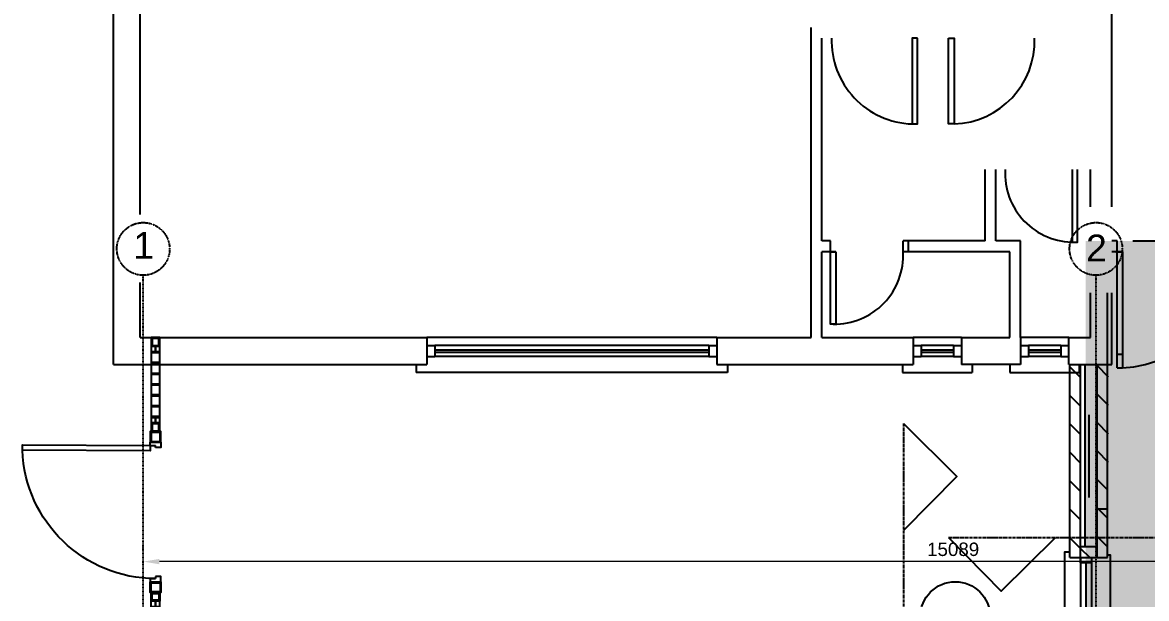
# Model space of a CAD drawing. Header units: inches. Extents: x -48459 to 205009, y 10398 to 54474.
# Drawn here: x -767 to 9703, y 33486 to 38853 of the extents above; entities that cross this region are included whole.
import ezdxf

# ---------------------------------------------------------------- set-up
doc = ezdxf.new("R2010")
doc.units = ezdxf.units.IN
doc.header["$MEASUREMENT"] = 0
doc.linetypes.add('CENTERX2', pattern=[4, 2.5, -0.5, 0.5, -0.5])
doc.linetypes.add('DASHDOT2', pattern=[0.5, 0.25, -0.125, 0, -0.125])
for name, color, linetype in [('AA-HATCH', 8, 'Continuous'), ('AR-DOOR', 8, 'Continuous'), ('AR-GRID-LINE', 8, 'DASHDOT2'), ('AR-Hat', 8, 'Continuous'), ('AR-HATCH', 8, 'Continuous'), ('AR-PROJECT-DIMS', 8, 'Continuous'), ('AR-RAILING', 8, 'Continuous'), ('AR-RAINWATER', 8, 'Continuous'), ('AR-SECTION-LINE', 5, 'Continuous'), ('AR-WALL-EXT', 4, 'Continuous'), ('AR-WIND-FRAM', 4, 'Continuous'), ('AR-WIND-SILL', 8, 'Continuous'), ('ARQ-Pavment HATCH', 9, 'Continuous')]:
    doc.layers.add(name, color=color, linetype=linetype)
doc.styles.add('MS_1.100_5.0mm', font='arial.ttf', dxfattribs={"height": 500})
doc.styles.add('MS_1.50_2.5mm', font='arial.ttf', dxfattribs={"height": 125})
doc.dimstyles.new('MS_1.50_2.5mm', dxfattribs={"dimtxt": 125, "dimasz": 150, "dimexe": 150, "dimexo": 100, "dimgap": 50, "dimtad": 1, "dimtoh": 1, "dimdec": 0, "dimdsep": 46, "dimtxsty": 'MS_1.50_2.5mm', "dimcen": 150, "dimclre": 256, "dimclrt": 4, "dimadec": 0, "dimazin": 0, "dimtfac": 1, "dimtdec": 0, "dimtix": 1, "dimtmove": 2, "dimatfit": 2, "dimfxl": 1, "dimlwd": 18, "dimlwe": 18, "dimarcsym": 0})
pattern_1 = [(135, (8990, 25302.44), (-132.5825, -132.5825), [])]

# ---------------------------------------------------------------- blocks, each defined once
blk = doc.blocks.new('A$Cec206545')
at = {"layer": 'AR-DOOR'}
for p, q in [((1086, 1183), (1036, 1183)), ((1086, 1083), (1086, 1183)), ((2780, 1183), (2830, 1183)), ((2780, 1083), (2780, 1183)), ((1086, 1083), (1036, 1083)), ((1073, 1083), (1136, 1083)), ((1136, 1083), (1073, 1083)), ((1086, 1), (1086, 1083)), ((1123, 1083), (1136, 1083)), ((1136, 1083), (1136, 1)), ((2730, 1083), (2729, 481)), ((2811, 1083), (2730, 1083)), ((2779, 481), (2780, 1083)), ((2780, 1083), (2830, 1083)), ((2729, 481), (2779, 481)), ((1086, 1), (1136, 1))]:
    blk.add_line(p, q, dxfattribs=at)
at = {"layer": 'AR-Hat'}
for centre, radius, start, end in [((1084, 1084), 1084, 272.7541, 359.9557), ((2773, 1084), 605, 180.0982, 265.7697)]:
    blk.add_arc(centre, radius, start, end, dxfattribs=at)
blk = doc.blocks.new('EXT GATE 1200')
for p, q in [((30, 100), (30, 50)), ((50, 50), (30, 50)), ((1250, 50), (1270, 50)), ((1270, 100), (1270, 50))]:
    blk.add_line(p, q)
blk.add_lwpolyline([(30, 100), (80, 100), (73, 1289), (23, 1289)], close=True)
for points in [[(30, 100), (0, 100), (0, 0), (50, 0), (50, 50)], [(1270, 100), (1300, 100), (1300, 0), (1250, 0), (1250, 50)]]:
    blk.add_lwpolyline(points)
blk.add_arc((30, 50), 1240, 360, 87.9969)
blk = doc.blocks.new('A$C436d26f4')
at = {"layer": 'AR-RAILING'}
for p, q in [((1200, 3170), (1200, 2455)), ((1280, 2455), (1280, 3170))]:
    blk.add_line(p, q, dxfattribs=at)
for points in [[(1200, 3170), (1280, 3170), (1280, 3250), (1200, 3250)], [(1208, 3178), (1272, 3178), (1272, 3242), (1208, 3242)], [(1244, 3118), (1244, 3170), (1236, 3170), (1236, 3118)], [(1200, 3110), (1280, 3110), (1280, 3118), (1200, 3118)], [(1200, 3010), (1280, 3010), (1280, 3018), (1200, 3018)], [(1200, 2909), (1280, 2909), (1280, 2917), (1200, 2917)], [(1200, 2809), (1280, 2809), (1280, 2817), (1200, 2817)], [(1200, 2708), (1280, 2708), (1280, 2716), (1200, 2716)], [(1200, 2608), (1280, 2608), (1280, 2616), (1200, 2616)], [(1200, 2507), (1280, 2507), (1280, 2515), (1200, 2515)], [(1200, 2375), (1280, 2375), (1280, 2455), (1200, 2455)], [(1208, 2383), (1272, 2383), (1272, 2447), (1208, 2447)], [(1244, 2455), (1244, 2507), (1236, 2507), (1236, 2455)], [(1190, 2275), (1290, 2275), (1290, 2375), (1190, 2375)], [(1198, 2283), (1282, 2283), (1282, 2367), (1198, 2367)], [(1200, 875), (1280, 875), (1280, 795), (1200, 795)], [(1200, 734), (1280, 734), (1280, 742), (1200, 742)], [(1244, 742), (1244, 795), (1236, 795), (1236, 742)], [(1200, 635), (1280, 635), (1280, 643), (1200, 643)], [(1200, 534), (1280, 534), (1280, 542), (1200, 542)], [(1200, 434), (1280, 434), (1280, 442), (1200, 442)], [(1200, 333), (1280, 333), (1280, 341), (1200, 341)], [(1200, 233), (1280, 233), (1280, 241), (1200, 241)], [(1200, 132), (1280, 132), (1280, 140), (1200, 140)], [(1244, 80), (1244, 132), (1236, 132), (1236, 80)], [(1200, 80), (1280, 80), (1280, 0), (1200, 0)]]:
    blk.add_lwpolyline(points, close=True, dxfattribs=at)
for points in [[(1200, 80), (1200, 795)], [(1280, 80), (1280, 795)]]:
    blk.add_lwpolyline(points, dxfattribs=at)
at = {"layer": 'AR-RAINWATER'}
for points in [[(1190, 975), (1290, 975), (1290, 875), (1190, 875)], [(1198, 967), (1282, 967), (1282, 883), (1198, 883)], [(1208, 867), (1272, 867), (1272, 803), (1208, 803)], [(1208, 72), (1272, 72), (1272, 8), (1208, 8)]]:
    blk.add_lwpolyline(points, close=True, dxfattribs=at)
at = {"layer": 'AR-DOOR', "xscale": -1, "rotation": 90}
blk.add_blockref('EXT GATE 1200', (1290, 2275), dxfattribs=at)
blk = doc.blocks.new('*D390')
at = {"layer": 'AR-PROJECT-DIMS', "lineweight": 18, "transparency": 16777216}
for p, q in [((358, 33930), (358, 33980)), ((15447, 33930), (15447, 33980))]:
    blk.add_line(p, q, dxfattribs=at)
at = {"layer": 'AR-PROJECT-DIMS', "color": 0, "lineweight": 18, "transparency": 16777216}
blk.add_line((15297, 33830), (508, 33830), dxfattribs=at)
at = {"layer": 'AR-PROJECT-DIMS', "color": 0, "transparency": 16777216}
for points in [[(508, 33855), (508, 33805), (358, 33830)], [(15297, 33855), (15297, 33805), (15447, 33830)]]:
    blk.add_solid(points, dxfattribs=at)
at = {"layer": 'Defpoints', "color": 0, "transparency": 16777216}
for p in [(358, 33830), (358, 33830), (15447, 33830)]:
    blk.add_point(p, dxfattribs=at)
at = {"layer": 'AR-PROJECT-DIMS', "color": 4, "transparency": 16777216, "insert": (7902, 33944), "char_height": 125, "attachment_point": 5, "style": 'MS_1.50_2.5mm'}
blk.add_mtext('15089', dxfattribs=at)

msp = doc.modelspace()

# ---------------------------------------------------------------- hatches: boundary and pattern name
at = {"layer": 'AR-Hat', "transparency": 33554687}
h = msp.add_hatch(dxfattribs=at)
h.set_pattern_fill('ANSI31', color=256, scale=1500, angle=90)
h.set_pattern_definition(pattern_1)
h.paths.add_polyline_path([(8990, 34417.5), (8990, 34417.4), (8990, 33867.4), (9090, 33867.4), (9090, 34417.5)])
h.paths.add_polyline_path([(8990, 34534.9), (8990, 34417.5), (9090, 34417.5), (9090, 34534.9)])
h.paths.add_polyline_path([(9090, 35667.4), (8990, 35667.4), (8990, 34534.9), (9090, 34534.9)])
h = msp.add_hatch(dxfattribs=at)
h.set_pattern_fill('ANSI31', color=256, scale=1500, angle=90)
h.set_pattern_definition(pattern_1)
h.paths.add_polyline_path([(9340, 34685.6), (9347.5, 34685.6), (9347.5, 33867.4), (9340, 33867.4)], flags=16)
h.paths.add_polyline_path([(9347.5, 35667.4), (9240, 35667.4), (9240, 33967.4), (9090, 33967.4), (9090, 33867.4), (9347.5, 33867.4)])
h = msp.add_hatch(color=254, dxfattribs=at)
h.dxf.hatch_style = 1
h.paths.add_polyline_path([(9340, 33867.4), (9340, 34317.4)], flags=17)
h.paths.add_polyline_path([(9240, 33867.4), (9240, 34317.4), (9340, 34317.4), (9340, 33867.4)])
at = {"layer": 'AR-HATCH', "transparency": 33554559}
h = msp.add_hatch(dxfattribs=at)
h.set_pattern_fill('ANSI36', color=8, scale=300)
h.set_pattern_definition([(45, (0, 32667.435), (19.88738, 72.92039), [93.75, -18.75, 0, -18.75])])
h.paths.add_polyline_path([(15439.6, 32302.4), (11340, 32302.4), (11340, 36817.4), (9137.1, 36817.4), (9137.1, 32305.2), (3735, 32302.4), (3735, 29937.4), (9240, 29937.6), (9240.1, 19753), (11240, 19752.5), (11240, 29257.4), (12339.5, 29257.4), (12339.5, 29772.1), (15440.4, 29761.3)])

# ---------------------------------------------------------------- linework, layer by layer
at = {"color": 8}
for points in [[(7570.1, 38707.4), (7520.1, 38707.4), (7520.1, 37907.4), (7570.1, 37907.4)], [(7860.1, 38707.4), (7910.1, 38707.4), (7910.1, 37907.4), (7860.1, 37907.4)]]:
    msp.add_lwpolyline(points, close=True, dxfattribs=at)
at = {"color": 8, "ltscale": 40}
for centre, start, end in [((7545.1, 38682.4), 178.15239, 268.15239), ((7885.1, 38682.4), 271.84761, 1.84761)]:
    msp.add_arc(centre, 775.4, start, end, dxfattribs=at)
at = {"layer": 'AA-HATCH'}
for p, q in [((80.1, 35667.4), (80.1, 39867.4)), ((330.1, 37063.1), (330.1, 39867.4)), ((9380.1, 37135.5), (9380.1, 39532.4)), ((6580.1, 35917.4), (6580.1, 38807.4)), ((6680.1, 36817.4), (6680.1, 38707.4)), ((8200.1, 36817.4), (8200.1, 37482.4)), ((8300.1, 36817.4), (8300.1, 37482.4)), ((9180.1, 37135.5), (9180.1, 37482.4)), ((6760.1, 36817.4), (6680.1, 36817.4)), ((6760.1, 36717.4), (6760.1, 36817.4)), ((6760.1, 36717.4), (6760.1, 36817.4)), ((7435.1, 36717.4), (7435.1, 36817.4)), ((7485.1, 36817.4), (7435.1, 36817.4)), ((7485.1, 36717.4), (7485.1, 36817.4)), ((8200.1, 36817.4), (7485.1, 36817.4)), ((8530.1, 36817.4), (8300.1, 36817.4)), ((8530.1, 35917.4), (8530.1, 36817.4)), ((6680.1, 35917.4), (6680.1, 36717.4)), ((6760.1, 36717.4), (6680.1, 36717.4)), ((6810.1, 36717.4), (6710.1, 36717.4)), ((6760.1, 36717.4), (6710.1, 36717.4)), ((6760.1, 36717.4), (6810.1, 36717.4)), ((7485.1, 36717.4), (7435.1, 36717.4)), ((8430.1, 36717.4), (7485.1, 36717.4)), ((8430.1, 35917.4), (8430.1, 36717.4)), ((330.1, 35917.4), (330.1, 36431.5)), ((9180.1, 35917.4), (9180.1, 36335.1)), ((9380.1, 35917.4), (9380.1, 36335.1)), ((330.1, 35917.4), (3000.1, 35917.4)), ((5700.1, 35917.4), (3000.1, 35917.4)), ((3000.1, 35917.4), (3000.1, 35667.4)), ((5700.1, 35917.4), (6580.1, 35917.4)), ((5700.1, 35917.4), (5700.1, 35667.4)), ((6680.1, 35917.4), (7530.1, 35917.4)), ((7530.1, 35917.4), (7530.1, 35667.4)), ((7980.1, 35917.4), (7530.1, 35917.4)), ((7980.1, 35917.4), (7980.1, 35667.4)), ((7980.1, 35917.4), (8430.1, 35917.4)), ((8530.1, 35917.4), (8530.1, 35667.4)), ((8980.1, 35917.4), (8530.1, 35917.4)), ((8980.1, 35667.4), (8980.1, 35917.4)), ((8980.1, 35917.4), (9180.1, 35917.4)), ((9380.1, 35667.4), (9380.1, 35917.4)), ((3000.1, 35842.4), (3075.1, 35842.4)), ((5625.1, 35842.4), (3075.1, 35842.4)), ((3075.1, 35842.4), (3075.1, 35742.4)), ((5625.1, 35842.4), (5625.1, 35742.4)), ((5625.1, 35842.4), (5700.1, 35842.4)), ((7530.1, 35842.4), (7605.1, 35842.4)), ((7905.1, 35842.4), (7605.1, 35842.4)), ((7605.1, 35842.4), (7605.1, 35742.4)), ((7905.1, 35842.4), (7905.1, 35742.4)), ((7905.1, 35842.4), (7980.1, 35842.4)), ((8530.1, 35842.4), (8605.1, 35842.4)), ((8605.1, 35842.4), (8605.1, 35742.4)), ((8905.1, 35842.4), (8605.1, 35842.4)), ((8905.1, 35842.4), (8905.1, 35742.4)), ((8905.1, 35842.4), (8980.1, 35842.4)), ((9380.1, 35762), (9380.1, 35862)), ((9380.1, 35762), (9380.1, 35862)), ((9380.1, 35762), (9380.1, 35862)), ((9380.1, 35762), (9380.1, 35862)), ((3000.1, 35742.4), (3075.1, 35742.4)), ((3075.1, 35802.4), (5625.1, 35802.4)), ((3075.1, 35782.4), (5625.1, 35782.4)), ((5625.1, 35742.4), (3075.1, 35742.4)), ((5625.1, 35742.4), (5700.1, 35742.4)), ((7530.1, 35742.4), (7605.1, 35742.4)), ((7605.1, 35802.4), (7905.1, 35802.4)), ((7605.1, 35782.4), (7905.1, 35782.4)), ((7905.1, 35742.4), (7605.1, 35742.4)), ((7905.1, 35742.4), (7980.1, 35742.4)), ((8530.1, 35742.4), (8605.1, 35742.4)), ((8605.1, 35802.4), (8905.1, 35802.4)), ((8605.1, 35782.4), (8905.1, 35782.4)), ((8905.1, 35742.4), (8605.1, 35742.4)), ((8905.1, 35742.4), (8980.1, 35742.4)), ((9430.1, 35762), (9480.1, 35762)), ((80.1, 35667.4), (3000.1, 35667.4)), ((2900.1, 35667.4), (2900.1, 35592.4)), ((5700.1, 35667.4), (7530.1, 35667.4)), ((5800.1, 35667.4), (5800.1, 35592.4)), ((7430.1, 35667.4), (7430.1, 35592.4)), ((8530.1, 35667.4), (7980.1, 35667.4)), ((8080.1, 35667.4), (8080.1, 35592.4)), ((8080.1, 35667.4), (8080.1, 35592.4)), ((8430.1, 35667.4), (8430.1, 35592.4)), ((8980.1, 35667.4), (9380.1, 35667.4)), ((9080.1, 35592.4), (9080.1, 35667.4)), ((5800.1, 35592.4), (2900.1, 35592.4)), ((7430.1, 35592.4), (8080.1, 35592.4)), ((8430.1, 35592.4), (9080.1, 35592.4))]:
    msp.add_line(p, q, dxfattribs=at)
for points in [[(9011.3, 37482.4), (9011.3, 36807.4), (9061.3, 36807.4), (9061.3, 37482.4)], [(6810.1, 36717.4), (6810.1, 36042.4), (6760.1, 36042.4), (6760.1, 36717.4)]]:
    msp.add_lwpolyline(points, dxfattribs=at)
for centre, start, end in [((9023.8, 37445.9), 176.71648, 271.12167), ((6797.6, 36680.9), 268.87833, 3.28352)]:
    msp.add_arc(centre, 638.5, start, end, dxfattribs=at)
at = {"layer": 'AR-GRID-LINE', "ltscale": 25}
for p, q in [((357.5, 24149.8), (357.5, 36497.7)), ((9232.5, 36497.7), (9232.6, 13074.3))]:
    msp.add_line(p, q, dxfattribs=at)
at = {"layer": 'AR-GRID-LINE'}
for centre in [(357.5, 36743.3), (9232.5, 36743.3)]:
    msp.add_circle(centre, 245.6, dxfattribs=at)
at = {"layer": 'AR-Hat'}
msp.add_lwpolyline([(9340, 33867.4), (9340, 34317.4), (9240, 34317.4), (9240, 33867.4)], dxfattribs=at)
msp.add_lwpolyline([(9340, 33867.4), (9340, 34317.4), (9240, 34317.4), (9240, 33867.4)], dxfattribs=at)
at = {"layer": 'AR-SECTION-LINE', "linetype": 'CENTERX2', "ltscale": 10}
for points in [[(7438.8, 35117.2), (7438.8, 11024.9)], [(7857.8, 34053.5), (12751.7, 34053.5)]]:
    msp.add_lwpolyline(points, dxfattribs=at)
at = {"layer": 'AR-SECTION-LINE'}
for points in [[(7438.8, 35117.2), (7937.8, 34624.1), (7438.8, 34119.2)], [(7857.8, 34053.5), (8350.8, 33554.6), (8855.8, 34053.5)]]:
    msp.add_lwpolyline(points, dxfattribs=at)
at = {"layer": 'AR-WALL-EXT'}
for p, q in [((8990, 33867.4), (8990, 35667.4)), ((9340, 33867.4), (9340, 35667.4)), ((8990, 33867.4), (9340, 33867.4))]:
    msp.add_line(p, q, dxfattribs=at)
at = {"layer": 'AR-WIND-FRAM'}
msp.add_lwpolyline([(9090, 33817.4), (9090, 33867.4), (9190, 33867.4), (9190, 33817.4)], close=True, dxfattribs=at)
at = {"layer": 'AR-WIND-SILL'}
for p, q in [((9090, 33867.4), (9090, 35667.4)), ((9130, 35667.4), (9130, 33967.4)), ((9240, 35667.4), (9240, 33967.4)), ((9240, 33967.4), (9090, 33967.4)), ((9090, 33867.4), (9090, 33017.4)), ((9190, 33867.4), (9190, 33017.4)), ((9140, 33017.4), (9140, 33817.4))]:
    msp.add_line(p, q, dxfattribs=at)
for points in [[(9575.1, 36817.4), (11173.9, 36817.4), (11173.9, 35667.4)], [(9340, 35667.4), (9340, 36335.1)], [(9165, 35199.1), (9165, 34427.1)], [(8989.1, 33917.4), (8939.1, 33917.4), (8939.1, 32917.4), (8989.1, 32917.4)], [(9340.9, 33892.4), (9365.9, 33892.4), (9365.9, 32942.4), (9340.9, 32942.4)]]:
    msp.add_lwpolyline(points, dxfattribs=at)
at = {"layer": 'ARQ-Pavment HATCH'}
msp.add_circle((7921.8, 33317.4), 325, dxfattribs=at)

# ---------------------------------------------------------------- block references
at = {"layer": 'AR-DOOR'}
msp.add_blockref('A$Cec206545', (8343.9, 35634.2), dxfattribs=at)
at = {"layer": 'AR-RAILING'}
msp.add_blockref('A$C436d26f4', (-768.1, 32666.8), dxfattribs=at)

# ---------------------------------------------------------------- texts
at = {"layer": 'AR-GRID-LINE', "char_height": 250, "attachment_point": 1, "style": 'MS_1.100_5.0mm'}
for s, insert in [('\\pxqc;1', (-984.5, 36901.4)), ('\\pxqc;2', (7890.4, 36876.8))]:
    msp.add_mtext_dynamic_manual_height_columns(s, width=2693.041, gutter_width=2500, heights=[0], dxfattribs=dict(at, insert=insert))

# ---------------------------------------------------------------- dimensions: what is measured, and where the dimension line sits
at = {"layer": 'AR-PROJECT-DIMS'}
dim = msp.add_aligned_dim(p1=(15446.9966, 33829.9283), p2=(357.5012, 33829.9283), distance=0, dimstyle='MS_1.50_2.5mm', dxfattribs=at)
dim.commit()
dim.dimension.update_dxf_attribs({"geometry": '*D390', "text_midpoint": (7902.2489, 33943.75)})

doc.saveas('drawing.dxf')
